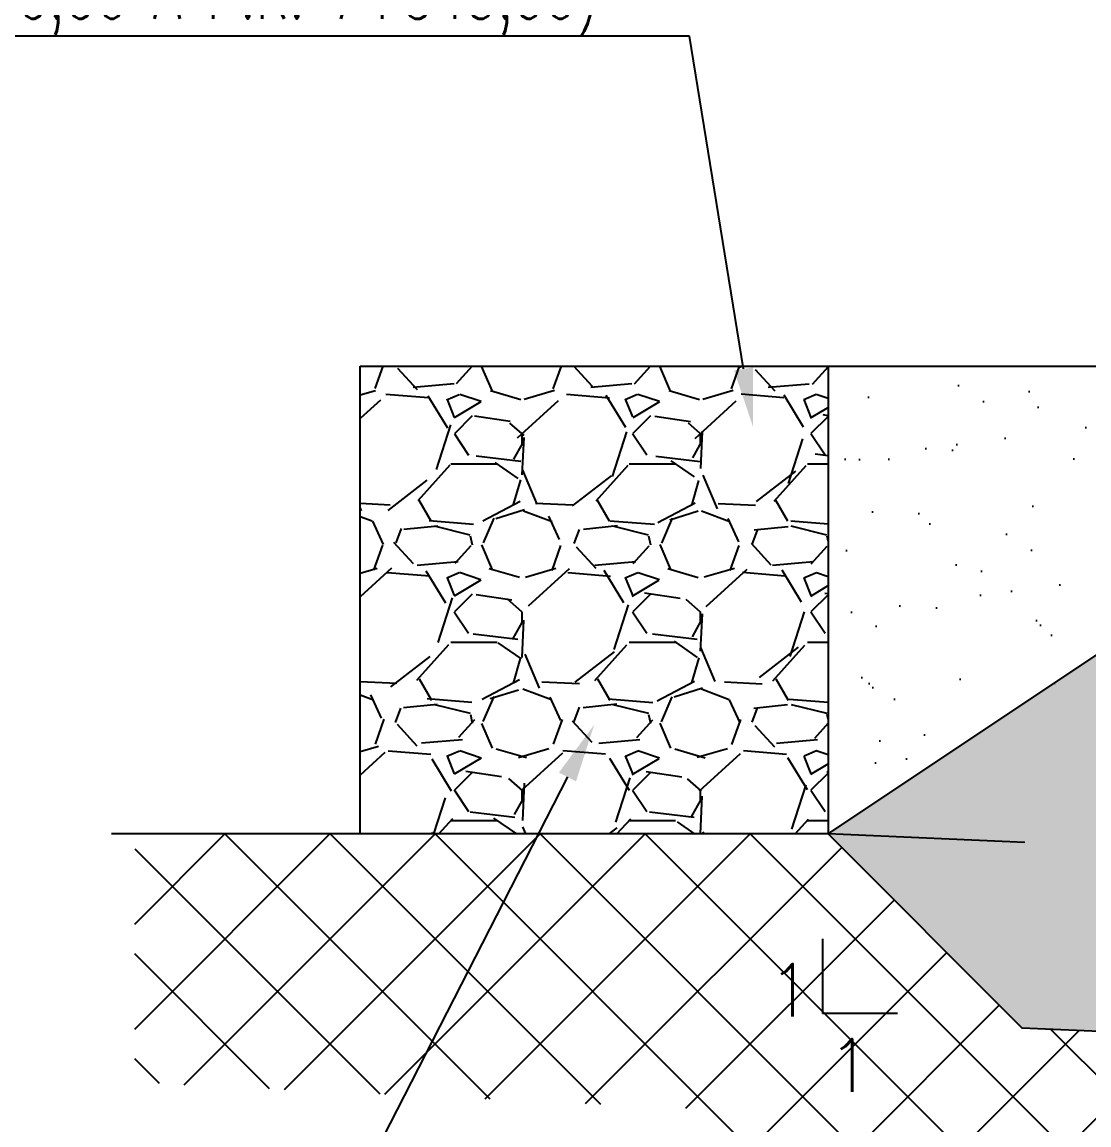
# Model space of a CAD drawing. Header units: metres. Extents: x 750563 to 756046, y 4495933 to 4497284.
# Drawn here: x 755682.985 to 755685.265, y 4496154.134 to 4496156.491 of the extents above; entities that cross this region are included whole.
import ezdxf
from ezdxf import colors
from ezdxf.entities.mleader import LeaderData, LeaderLine
from ezdxf.math import Vec2, Vec3

# ---------------------------------------------------------------- set-up
doc = ezdxf.new("R2010")
doc.units = ezdxf.units.M
doc.linetypes.add('kv_TRAZOS', pattern=[0.75, 0.5, -0.25])
for name, color, linetype in [('00_TEXTO DETALLES', 7, 'Continuous'), ('00_TEXTOS', 7, 'Continuous'), ('00_VISTO2', 3, 'Continuous'), ('00TRAMA16', 16, 'Continuous'), ('00TRAMA252', 252, 'Continuous'), ('00TRAMA253', 253, 'Continuous')]:
    doc.layers.add(name, color=color, linetype=linetype)
doc.styles.get("Standard").update_dxf_attribs({"font": 'simplex.shx'})

msp = doc.modelspace()

# ---------------------------------------------------------------- hatches: boundary and pattern name
at = {"layer": '00TRAMA16'}
h = msp.add_hatch(dxfattribs=at)
h.set_pattern_fill('AR-SAND', color=256, scale=0.005, style=0)
h.set_pattern_definition([(37.5, (755792.16327, 4496126.9516), (-0.00800016, 0.24470662), [0, -0.19304, 0, -0.2159, 0, -0.206375]), (7.5, (755792.16327, 4496126.9516), (0.2247616, 0.35841255), [0, -0.10414, 0, -0.17399, 0, -0.066675]), (327.5, (755792.00706, 4496126.9516), (0.3954962, 0.0007186), [0, -0.0635, 0, -0.2286, 0, -0.29845]), (317.5, (755792.00706, 4496126.9516), (0.3817782, 0.1114647), [0, -0.03175, 0, -0.14986, 0, -0.17145])])
h.paths.add_polyline_path([(755684.70748, 4496155.75553), (755684.70748, 4496154.75553), (755686.20748, 4496155.75553)])
h = msp.add_hatch(dxfattribs=at)
h.set_pattern_fill('AR-CONC', color=256, scale=0.003, style=0)
h.set_pattern_definition([(50, (755684.7075, 4496154.23354), (0.546554, -0.047817), [0.05715, -0.62865]), (355, (755684.7075, 4496154.23354), (-0.105728, 0.57317), [0.04572, -0.50292]), (100.451, (755684.753, 4496154.22956), (0.440828, 0.52535), [0.04857, -0.53427]), (46.184, (755684.7075, 4496154.38594), (0.813237, -0.126127), [0.085725, -0.942975]), (96.6356, (755684.77525, 4496154.3754), (0.712213, 0.742277), [0.072855, -0.801405]), (351.184, (755684.7075, 4496154.38594), (0.712214, 0.742275), [0.06858, -0.75438]), (21, (755684.7837, 4496154.34784), (0.454845, -0.306797), [0.05715, -0.62865]), (326, (755684.7837, 4496154.34784), (0.185406, 0.552564), [0.04572, -0.50292]), (71.4514, (755684.8216, 4496154.3223), (0.64025, 0.245769), [0.04857, -0.53427]), (37.5, (755684.70748, 4496154.23354), (0.0092658, 0.2536651), [0, -0.496824, 0, -0.51054, 0, -0.504825]), (7.5, (755684.70748, 4496154.23354), (0.200459, 0.3005417), [0, -0.291084, 0, -0.485394, 0, -0.192405]), (327.5, (755684.53755, 4496154.23354), (0.4067718, -0.0171862), [0, -0.1905, 0, -0.59436, 0, -0.78867]), (317.5, (755684.46135, 4496154.23354), (0.4443875, 0.0762795), [0, -0.24765, 0, -0.394716, 0, -0.56007])])
h.paths.add_polyline_path([(755685.77606, 4496155.46791), (755684.70748, 4496154.75553), (755686.90861, 4496154.66204), (755689.59996, 4496154.64319), (755693.05272, 4496154.68264), (755696.02417, 4496154.67213), (755698.29213, 4496154.63363), (755701.67092, 4496154.71884), (755702.37345, 4496154.75553), (755701.30489, 4496155.46791), (755693.54047, 4496155.6232)])
h.paths.add_polyline_path([(755693.05429, 4496154.28263), (755696.02007, 4496154.27214), (755698.29378, 4496154.23354), (755701.6864, 4496154.3191), (755701.95086, 4496154.33292), (755702.37345, 4496154.75553), (755701.67092, 4496154.71884), (755698.29213, 4496154.63363), (755696.02417, 4496154.67213), (755693.05272, 4496154.68264), (755689.59996, 4496154.64319), (755686.90861, 4496154.66204), (755684.70748, 4496154.75553), (755685.12216, 4496154.34085), (755686.89835, 4496154.2621), (755689.60084, 4496154.24318)])
at = {"layer": '00TRAMA252'}
h = msp.add_hatch(dxfattribs=at)
h.set_pattern_fill('GRAVEL', color=256, scale=0.015, style=0)
h.set_pattern_definition([(228.0128, (755707.185414, 4496158.42044), (-3.04800259, -3.429004213), [0.051258, -5.074575]), (184.9697, (755707.151124, 4496158.38234), (4.572007396, 0.380997311), [0.0879607, -8.7081]), (132.5104, (755707.063494, 4496158.37472), (3.809997228, -4.191004094), [0.0620223, -6.140205]), (267.2737, (755706.914904, 4496158.27947), (0.380998346, 7.619997548), [0.0801007, -7.92996]), (292.8337, (755706.911094, 4496158.19946), (-1.905005408, 4.5720026), [0.078545, -7.77597]), (357.2737, (755706.941574, 4496158.12707), (-7.619997548, 0.380998346), [0.0801007, -7.92996]), (37.6942, (755707.021584, 4496158.12326), (-4.953003129, -3.8099966035), [0.105929, -10.486965]), (72.2553, (755707.105404, 4496158.18803), (2.667005335, 8.382002431), [0.100008, -9.900795]), (121.4296, (755707.135884, 4496158.28328), (-3.048000785, 4.952994174), [0.080372, -7.956825]), (175.2364, (755707.093974, 4496158.35186), (4.19099671, -0.380996424), [0.091757, -4.496085]), (222.3974, (755707.002534, 4496158.35948), (-4.5720001376, -4.1909945476), [0.1186617, -11.74752]), (138.8141, (755707.292094, 4496158.27566), (-2.6669983, 2.285996484), [0.040501, -4.00959]), (171.4692, (755707.261614, 4496158.30233), (4.95299244, -0.76200192), [0.0770523, -7.62819]), (225, (755707.18541, 4496158.31376), (-8e-17, -0.3809997), [0.0538814, -0.4849335]), (203.1986, (755707.158744, 4496158.35948), (1.90500642, 0.76200334), [0.029016, -2.87259]), (291.8014, (755707.132074, 4496158.34805), (-0.38100027, 1.14300074), [0.041035, -2.01072]), (30.9638, (755707.147314, 4496158.30995), (1.1429988, 0.7620006), [0.066648, -2.154945]), (161.5651, (755707.20446, 4496158.34424), (0.76200035, -0.38099943), [0.048193, -1.156635]), (16.3895, (755706.911094, 4496158.34805), (3.810002102, 1.142997622), [0.067513, -6.68382]), (70.3462, (755706.975864, 4496158.3671), (-1.523995753, -4.190994073), [0.05664, -5.60733]), (293.1986, (755707.204464, 4496158.42044), (-0.76200334, 1.90500642), [0.058032, -2.84358]), (343.6105, (755707.227324, 4496158.3671), (-3.810002102, 1.142997622), [0.067513, -6.68382]), (339.444, (755706.911094, 4496158.11183), (-1.905002365, 0.761999075), [0.065105, -3.190155]), (294.7751, (755706.972054, 4496158.08897), (-1.90499556, 4.190998054), [0.054551, -5.40054]), (66.8014, (755707.208274, 4496158.03944), (0.76200334, 1.90500642), [0.058032, -2.84358]), (17.354, (755707.231134, 4496158.09278), (-4.953000267, -1.523997701), [0.0638674, -6.32286]), (69.444, (755707.021584, 4496158.03944), (-0.761999075, -1.905002365), [0.0325527, -3.22272]), (101.3099, (755707.185414, 4496158.03944), (-0.38099812, 1.52399512), [0.019427, -1.9233]), (165.9638, (755707.1816, 4496158.05849), (1.1430008, -0.38099934), [0.078545, -1.4923575]), (186.009, (755707.105404, 4496158.07754), (3.809994382, 0.38099911), [0.07279, -7.20621]), (303.6901, (755707.14731, 4496158.27566), (-0.38100013, 0.76199926), [0.0549486, -1.318767]), (353.1572, (755707.177794, 4496158.22994), (6.4770026785, -0.762003413), [0.0959335, -9.4974]), (60.9454, (755707.273044, 4496158.21851), (-1.523996455, -2.66699364), [0.039226, -3.88341]), (90, (755707.2921, 4496158.2528), (-0.381, 0.381), [0.02286, -0.35814]), (120.2564, (755707.097784, 4496158.08897), (1.52399677, -2.666998655), [0.05293, -5.240085]), (48.0128, (755707.071114, 4496158.13469), (3.04800259, 3.429004213), [0.1025164, -5.02332]), (0, (755707.1397, 4496158.2109), (0.381, 0.381), [0.09906, -0.28194]), (325.3048, (755707.238754, 4496158.21089), (-3.809993399, 2.667000254), [0.0602415, -5.963895]), (254.0546, (755707.288284, 4496158.1766), (-0.38100097, -1.52400363), [0.0554743, -2.718255]), (207.646, (755707.273044, 4496158.12326), (-7.238997457, -3.810002396), [0.0903217, -8.941875]), (175.4261, (755707.193034, 4496158.08135), (-4.953001141, 0.380998157), [0.0955543, -9.45987]), (175.4261, (755707.193034, 4496158.08135), (-4.953001141, 0.380998157), [0.0955543, -9.45987])])
h.paths.add_polyline_path([(755683.70748, 4496155.75553), (755684.70748, 4496155.75553), (755684.70748, 4496154.75553), (755683.70748, 4496154.75553)])
at = {"layer": '00TRAMA253'}
h = msp.add_hatch(dxfattribs=at)
h.set_pattern_fill('ANSI37', color=256, scale=0.05, style=0)
h.set_pattern_definition([(45, (755704.073, 4496154.75553), (-0.1122532, 0.1122532), []), (135, (755704.073, 4496154.75553), (-0.1122532, -0.1122532), [])])
h.paths.add_polyline_path([(755702.37345, 4496153.90698), (755702.37345, 4496154.75553), (755701.95086, 4496154.33292), (755700.32235, 4496154.2847), (755698.21074, 4496154.23495), (755696.90029, 4496154.2572), (755694.53718, 4496154.27738), (755692.3754, 4496154.27487), (755689.34492, 4496154.24497), (755687.02633, 4496154.26121), (755685.12216, 4496154.34085), (755684.70748, 4496154.75553), (755683.22576, 4496154.75553), (755683.22576, 4496154.22465), (755684.44737, 4496154.16711), (755684.86333, 4496153.75115), (755687.01169, 4496153.6613), (755689.34577, 4496153.64495), (755692.37871, 4496153.67488), (755694.53497, 4496153.67738), (755696.89264, 4496153.65724), (755698.21272, 4496153.63483), (755700.33829, 4496153.68491), (755702.20671, 4496153.74023)])

# ---------------------------------------------------------------- linework, layer by layer
at = {"layer": '00_TEXTOS', "flags": 128}
for points in [[(755684.69578, 4496154.53149), (755684.69578, 4496154.37149)], [(755684.85578, 4496154.37149), (755684.69578, 4496154.37149)]]:
    msp.add_lwpolyline(points, dxfattribs=at)
at = {"layer": '00_VISTO2', "flags": 128}
for points in [[(755684.70748, 4496154.75553), (755687.24543, 4496156.44749)], [(755684.70748, 4496154.75553), (755683.17627, 4496154.75553)]]:
    msp.add_lwpolyline(points, dxfattribs=at)
msp.add_lwpolyline([(755683.70748, 4496155.75553), (755684.70748, 4496155.75553), (755684.70748, 4496154.75553), (755683.70748, 4496154.75553)], close=True, dxfattribs=at)
at = {"layer": '00_VISTO2'}
msp.add_lwpolyline([(755684.70748, 4496154.75553), (755685.12216, 4496154.34085)], dxfattribs=at)
at = {"layer": '00TRAMA16', "flags": 128}
msp.add_lwpolyline([(755684.70748, 4496155.75553), (755686.20748, 4496155.75553)], dxfattribs=at)
at = {"layer": '00TRAMA16', "color": 80, "linetype": 'kv_TRAZOS', "flags": 128}
msp.add_lwpolyline([(755702.37345, 4496154.75553), (755701.67092, 4496154.71884), (755698.29213, 4496154.63363), (755696.02417, 4496154.67213), (755693.05272, 4496154.68264), (755689.59996, 4496154.64319), (755686.90861, 4496154.66204), (755684.70748, 4496154.75553)], dxfattribs=at)
at = {"layer": '00TRAMA16', "linetype": 'kv_TRAZOS', "flags": 128}
msp.add_lwpolyline([(755701.95086, 4496154.33292), (755701.6864, 4496154.3191), (755698.29378, 4496154.23354), (755696.02007, 4496154.27214), (755693.05429, 4496154.28263), (755689.60084, 4496154.24318), (755686.89835, 4496154.2621), (755685.12216, 4496154.34085)], dxfattribs=at)

# ---------------------------------------------------------------- texts
at = {"layer": '00_TEXTOS'}
for p in [(755684.57853, 4496154.36509), (755684.70555, 4496154.20454)]:
    msp.add_text('1', height=0.1125, dxfattribs=at).set_placement(p)

# ---------------------------------------------------------------- leaders
at = {"layer": '00_TEXTO DETALLES'}
ml = msp.add_multileader_mtext('Standard', dxfattribs=at)
ml.set_content('CON MATERIAL PETREO\\PPROCEDENTE DE LA EXCAVACIÓN\\PCON ARISTAS DE 10 A 20cm', color=256)
ml.set_leader_properties()
ml.build(insert=Vec2(0, 0))
ml.multileader.update_dxf_attribs({"text_left_attachment_type": 5, "text_right_attachment_type": 5, "dogleg_length": 0, "arrow_head_size": 0.125})
ctx = ml.context
ctx.base_point, ctx.char_height, ctx.arrow_head_size, ctx.landing_gap_size, ctx.plane_origin = Vec3(755680.42391, 4496153.31964), 0.1125, 0.125, 0.05, Vec3(755684.85114, 4496146.58864)
ctx.left_attachment, ctx.right_attachment, ctx.text_align_type = 5, 5, 1
notes = []
notes.append((ctx, [(1, (1, 1, 0), (755683.35248, 4496153.31964), (-1, 0), 0, [(0, [(755684.20748, 4496154.98867)], 0, [])])]))
ctx.mtext.insert, ctx.mtext.alignment, ctx.mtext.line_spacing_style, ctx.mtext.flow_direction = Vec3(755681.91766, 4496153.86714), 2, 2, 5
at = {"layer": '00_TEXTOS'}
ml = msp.add_multileader_mtext('Standard', dxfattribs=at)
ml.set_content('PIE DE GAVIONES\\P{\\W0.7;(DE P.K. 4+573,70 A P.K. 4+580,00)\\P(DE P.K. 4+960,00 A P.K. 5+045,00)\\P(DE P.K. 6+260,00 A P.K. 6+425,00)\\P(DE P.K. 6+830,00 A P.K. 6+990,00)\\P(DE P.K. 7+010,00 A P.K. 7+345,00)}', color=256)
ml.set_leader_properties()
ml.build(insert=Vec2(0, 0))
ml.multileader.update_dxf_attribs({"text_left_attachment_type": 5, "text_right_attachment_type": 5, "dogleg_length": 0, "arrow_head_size": 0.125})
ctx = ml.context
ctx.base_point, ctx.char_height, ctx.arrow_head_size, ctx.landing_gap_size, ctx.plane_origin = Vec3(755682.00889, 4496156.46067), 0.1125, 0.125, 0.05, Vec3(755681.72652, 4496154.04644)
ctx.left_attachment, ctx.right_attachment, ctx.text_align_type = 5, 5, 1
notes.append((ctx, [(1, (1, 1, 0), (755684.41139, 4496156.46067), (-1, 0), 0, [(0, [(755684.54687, 4496155.62615)], 0, [])])]))
ctx.mtext.insert, ctx.mtext.alignment, ctx.mtext.line_spacing_style, ctx.mtext.flow_direction = Vec3(755683.20076, 4496157.54817), 2, 2, 5
for ctx, leaders in notes:
    for number, flags, end, landing, length, lines in leaders:
        leader = LeaderData()
        leader.index, (leader.has_last_leader_line, leader.has_dogleg_vector, leader.attachment_direction) = number, flags
        leader.last_leader_point, leader.dogleg_vector, leader.dogleg_length = Vec3(end), Vec3(landing), length
        for number, points, colour, breaks in lines:
            line = LeaderLine()
            line.index, line.vertices, line.color, line.breaks = number, Vec3.list(points), colors.encode_raw_color(colour), breaks
            leader.lines.append(line)
        ctx.leaders.append(leader)

doc.saveas('drawing.dxf')
